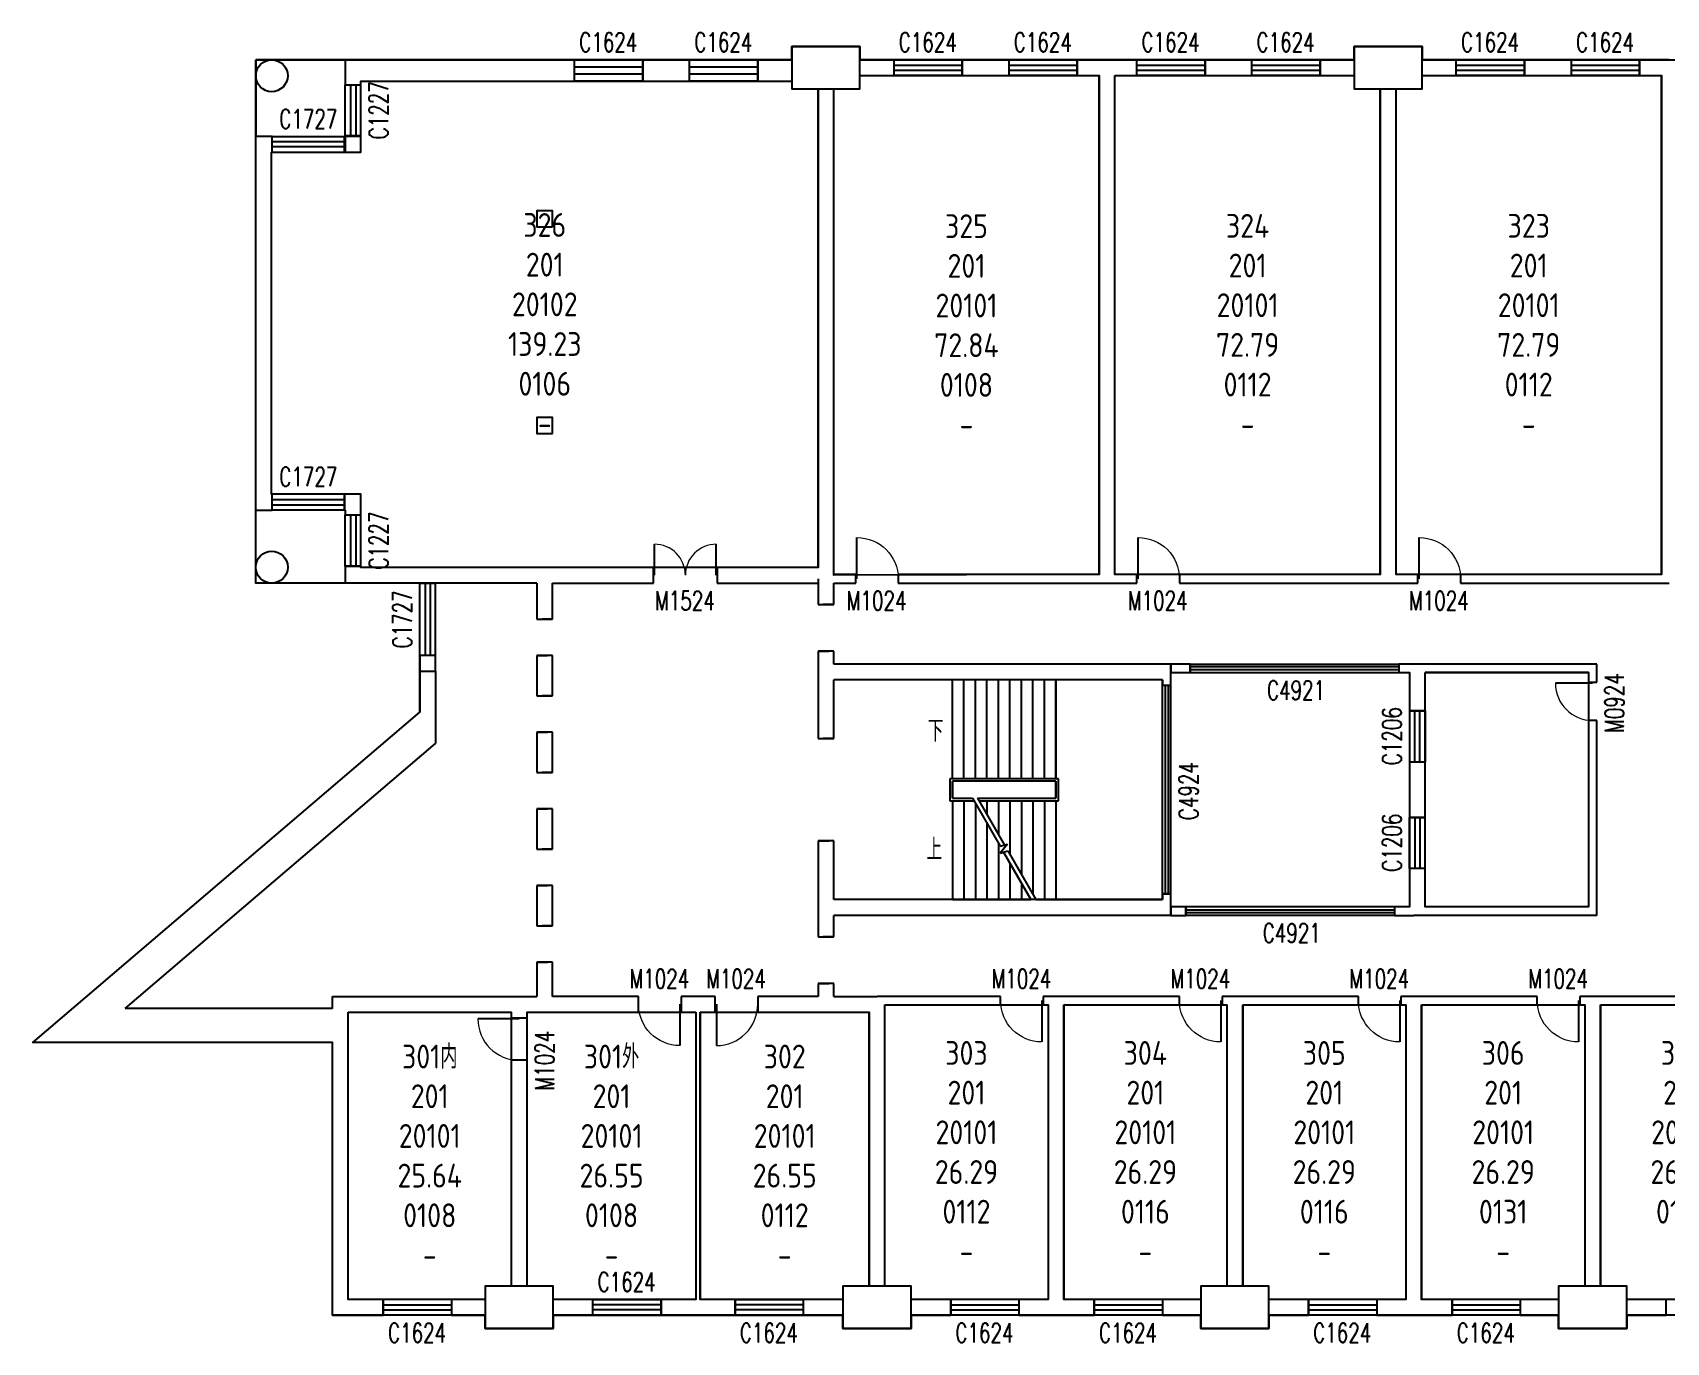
# Model space of a CAD drawing. Extents: x 1178 to 77285, y -121696 to -90954.
# Drawn here: x 1178 to 39530, y -121696 to -90954 of the extents above; entities that cross this region are included whole.
import ezdxf

# ---------------------------------------------------------------- set-up
doc = ezdxf.new("R2010")
doc.units = 0
doc.header["$LTSCALE"] = 1000
doc.header["$MEASUREMENT"] = 0
doc.linetypes.add('DASH', pattern=[0.35, 0.25, -0.1])
for name, color, linetype in [('body', 30, 'Continuous'), ('GROS', 6, 'Continuous'), ('RM', 4, 'Continuous'), ('RM$', 5, 'Continuous'), ('RM$TXT', 5, 'Continuous')]:
    doc.layers.add(name, color=color, linetype=linetype)
doc.styles.add('_TCH_DIM', font='SIMPLEX', dxfattribs={"bigfont": 'GBCBIG'})
doc.styles.add('_TCH_WINDOW', font='SIMPLEX', dxfattribs={"bigfont": 'GBCBIG'})
doc.styles.get("Standard").update_dxf_attribs({"font": 'gbenor.shx', "bigfont": 'gbcbig.shx'})

# ---------------------------------------------------------------- blocks, each defined once
blk = doc.blocks.new('$TCHSYS$WIN2D')
for p, q in [((-0.5, 0.5), (0.5, 0.5)), ((-0.5, 0.5), (-0.5, -0.5)), ((0.5, 0.5), (0.5, -0.5)), ((0.5, 0.1667), (-0.5, 0.1667)), ((0.5, -0.1667), (-0.5, -0.1667)), ((-0.5, -0.5), (0.5, -0.5))]:
    blk.add_line(p, q)
blk = doc.blocks.new('$DorLib2D$00000004')
for p, q in [((-0.485, 0), (-0.485, 0.485)), ((0.485, 0), (0.485, 0.485))]:
    blk.add_line(p, q)
at = {"lineweight": 13}
for centre, start, end in [((-0.485, 0), 0, 90), ((0.485, 0), 90, 180)]:
    blk.add_arc(centre, 0.485, start, end, dxfattribs=at)
blk = doc.blocks.new('$DorLib2D$00000003')
blk.add_line((0.47, 0), (0.47, 0.97))
at = {"lineweight": 13}
blk.add_arc((0.47, 0), 0.97, 90, 180, dxfattribs=at)
blk = doc.blocks.new('_FZHK')
blk.add_lwpolyline([(-0.5, -0.5), (0.5, -0.5), (0.5, 0.5), (-0.5, 0.5)], close=True)

msp = doc.modelspace()

# ---------------------------------------------------------------- linework, layer by layer
at = {"layer": 'body', "color": 30}
for p, q in [((20600, -91275), (19000, -91275)), ((19000, -91275), (19000, -92275)), ((20600, -92275), (20600, -91275)), ((33800, -91275), (32200, -91275)), ((32200, -91275), (32200, -92275)), ((33800, -92275), (33800, -91275)), ((8515, -91590), (8515, -92175)), ((13900, -91590), (8515, -91590)), ((13900, -92090), (13900, -91590)), ((16600, -91590), (15500, -91590)), ((15500, -91590), (15500, -92090)), ((16600, -92090), (16600, -91590)), ((19000, -91590), (18200, -91590)), ((18200, -91590), (18200, -92090)), ((21400, -91590), (20600, -91590)), ((21400, -91960), (21400, -91590)), ((24100, -91590), (23000, -91590)), ((23000, -91590), (23000, -91960)), ((24100, -91960), (24100, -91590)), ((26400, -91590), (25700, -91590)), ((25700, -91590), (25700, -91960)), ((27100, -91590), (26400, -91590)), ((27100, -91960), (27100, -91590)), ((29800, -91590), (28700, -91590)), ((28700, -91590), (28700, -91960)), ((29800, -91960), (29800, -91590)), ((32200, -91590), (31400, -91590)), ((31400, -91590), (31400, -91960)), ((34600, -91590), (33800, -91590)), ((34600, -91960), (34600, -91590)), ((37300, -91590), (36200, -91590)), ((36200, -91590), (36200, -91960)), ((37300, -91960), (37300, -91590)), ((39600, -91590), (38900, -91590)), ((38900, -91590), (38900, -91960)), ((20600, -91960), (21400, -91960)), ((23000, -91960), (24100, -91960)), ((25700, -91960), (26215, -91960)), ((26215, -103675), (26215, -91960)), ((26585, -91960), (27100, -91960)), ((26585, -103675), (26585, -91960)), ((28700, -91960), (29800, -91960)), ((31400, -91960), (32200, -91960)), ((33800, -91960), (34600, -91960)), ((36200, -91960), (37300, -91960)), ((38900, -91960), (39415, -91960)), ((39415, -103675), (39415, -91960)), ((8515, -92175), (8885, -92175)), ((8885, -92175), (8885, -92090)), ((8885, -92090), (13900, -92090)), ((15500, -92090), (16600, -92090)), ((18200, -92090), (19000, -92090)), ((19000, -92275), (20600, -92275)), ((19615, -103505), (19615, -92275)), ((19985, -103690), (19985, -92275)), ((32200, -92275), (33800, -92275)), ((32815, -103675), (32815, -92275)), ((33185, -103675), (33185, -92275)), ((6800, -93390), (6415, -93390)), ((6415, -102160), (6415, -93390)), ((6800, -93760), (6800, -93390)), ((8515, -93390), (8501, -93390)), ((8501, -93390), (8501, -93760)), ((8885, -93375), (8515, -93375)), ((8515, -93375), (8515, -93390)), ((8885, -93390), (8515, -93390)), ((8515, -93390), (8515, -93760)), ((8885, -93390), (8885, -93375)), ((8885, -93760), (8885, -93390)), ((6785, -93760), (6800, -93760)), ((6785, -101790), (6785, -93760)), ((8501, -93760), (8515, -93760)), ((8515, -93760), (8885, -93760)), ((6800, -101790), (6785, -101790)), ((6800, -102160), (6800, -101790)), ((8885, -101790), (8500, -101790)), ((8500, -101790), (8500, -102160)), ((8885, -102275), (8885, -101790)), ((6415, -102160), (6800, -102160)), ((8500, -102160), (8515, -102160)), ((8515, -102160), (8515, -102275)), ((8515, -102275), (8885, -102275)), ((8885, -103475), (8515, -103475)), ((8515, -103475), (8515, -103875)), ((8885, -103505), (8885, -103475)), ((10450, -103505), (8885, -103505)), ((13200, -103505), (10450, -103505)), ((15750, -103505), (13200, -103505)), ((15750, -103875), (15750, -103505)), ((19615, -103505), (17250, -103505)), ((17250, -103505), (17250, -103875)), ((10265, -103875), (8515, -103875)), ((10265, -103875), (10635, -103875)), ((13015, -103875), (10635, -103875)), ((13015, -103875), (13015, -104720)), ((13385, -103875), (15750, -103875)), ((13385, -104720), (13385, -103875)), ((17250, -103875), (19615, -103875)), ((19615, -103775), (19615, -103875)), ((19615, -103775), (19615, -104375)), ((19985, -103675), (19985, -103690)), ((20500, -103675), (19985, -103675)), ((19985, -103875), (20500, -103875)), ((19985, -104375), (19985, -103875)), ((20500, -103875), (20500, -103675)), ((26215, -103675), (21500, -103675)), ((21500, -103675), (21500, -103875)), ((21500, -103875), (26400, -103875)), ((26400, -103875), (27100, -103875)), ((27100, -103675), (26585, -103675)), ((27100, -103875), (27100, -103675)), ((32815, -103675), (28100, -103675)), ((28100, -103675), (28100, -103875)), ((28100, -103875), (33000, -103875)), ((33000, -103875), (33700, -103875)), ((33700, -103675), (33185, -103675)), ((33700, -103875), (33700, -103675)), ((39415, -103675), (34700, -103675)), ((34700, -103675), (34700, -103875)), ((34700, -103875), (39600, -103875)), ((19615, -104375), (19985, -104375)), ((13015, -104720), (13385, -104720)), ((13015, -105570), (13015, -106520)), ((13385, -105570), (13015, -105570)), ((13385, -106520), (13385, -105570)), ((19985, -105475), (19615, -105475)), ((19615, -105475), (19615, -105960)), ((19985, -105775), (19985, -105475)), ((27900, -105775), (19985, -105775)), ((27900, -106268), (27900, -105775)), ((28350, -105775), (27900, -105775)), ((27900, -105775), (27900, -105975)), ((28350, -105975), (28350, -105775)), ((33600, -105775), (33250, -105775)), ((33250, -105775), (33250, -105975)), ((37900, -105775), (33600, -105775)), ((37900, -106199), (37900, -105775)), ((10265, -105945), (10265, -106903)), ((10635, -105945), (10635, -107639)), ((19615, -105960), (19615, -107525)), ((19985, -107525), (19985, -106145)), ((27700, -106145), (19985, -106145)), ((25200, -106145), (22770, -106145)), ((22770, -108465), (22770, -106145)), ((23040, -108465), (23040, -106145)), ((23310, -108465), (23310, -106145)), ((23580, -108465), (23580, -106145)), ((23850, -108465), (23850, -106145)), ((24120, -108465), (24120, -106145)), ((24390, -108465), (24390, -106145)), ((24660, -108465), (24660, -106145)), ((24930, -108465), (24930, -106145)), ((25200, -108465), (25200, -106145)), ((27700, -106145), (25200, -106145)), ((25200, -106145), (25200, -108465)), ((27700, -106145), (27700, -106268)), ((27700, -111305), (27700, -106145)), ((27900, -105975), (28350, -105975)), ((33250, -105975), (33500, -105975)), ((33500, -105975), (33500, -106875)), ((33870, -106875), (33870, -105975)), ((37700, -105975), (33870, -105975)), ((37700, -105975), (37700, -106199)), ((37700, -106199), (37900, -106199)), ((13015, -106520), (13385, -106520)), ((27700, -106268), (27900, -106268)), ((1178, -114660), (10265, -106903)), ((33500, -106875), (33870, -106875)), ((13015, -107370), (13015, -108320)), ((13385, -107370), (13015, -107370)), ((13385, -108320), (13385, -107370)), ((37900, -107099), (37700, -107099)), ((37700, -107099), (37700, -111475)), ((37900, -111675), (37900, -107099)), ((3347, -113860), (10635, -107639)), ((19615, -107525), (19985, -107525)), ((33870, -108075), (33500, -108075)), ((33500, -108075), (33500, -109375)), ((33870, -109375), (33870, -108075)), ((13015, -108320), (13385, -108320)), ((22710, -108465), (22710, -108985)), ((25260, -108465), (22710, -108465)), ((25200, -108525), (22770, -108525)), ((22770, -108525), (22770, -108925)), ((25200, -108525), (22770, -108525)), ((22770, -108925), (22770, -108525)), ((25200, -108925), (25200, -108525)), ((25200, -108525), (25200, -108925)), ((25260, -108985), (25260, -108465)), ((13015, -109170), (13015, -110120)), ((13385, -109170), (13015, -109170)), ((13385, -110120), (13385, -109170)), ((22710, -108985), (23275, -108985)), ((22770, -108925), (23240, -108925)), ((22770, -108925), (23240, -108925)), ((22770, -108985), (22770, -111305)), ((23040, -108985), (23040, -111305)), ((23240, -108925), (23890, -110051)), ((23310, -109046), (23310, -111305)), ((23356, -108925), (25200, -108925)), ((23356, -108925), (23990, -110024)), ((23356, -108925), (25200, -108925)), ((23390, -108985), (25260, -108985)), ((23580, -108985), (23580, -109314)), ((23850, -108985), (23850, -109781)), ((24120, -108985), (24120, -110249)), ((24390, -108985), (24390, -110716)), ((24660, -108985), (24660, -111184)), ((24930, -108985), (24930, -111305)), ((25200, -108985), (25200, -111305)), ((25200, -108985), (25200, -111305)), ((23580, -109514), (23580, -111305)), ((33500, -109375), (33870, -109375)), ((19985, -109925), (19615, -109925)), ((19615, -109925), (19615, -111475)), ((19985, -111305), (19985, -109925)), ((23850, -109981), (23850, -111305)), ((23890, -110051), (24062, -110004)), ((24062, -110004), (23890, -110210)), ((13015, -110120), (13385, -110120)), ((23890, -110210), (24070, -110162)), ((23970, -110189), (24614, -111305)), ((24070, -110162), (24730, -111305)), ((24120, -110449), (24120, -111305)), ((33870, -110575), (33500, -110575)), ((33500, -110575), (33500, -111475)), ((33870, -111475), (33870, -110575)), ((13015, -110970), (13015, -111920)), ((13385, -110970), (13015, -110970)), ((13385, -111920), (13385, -110970)), ((24390, -110916), (24390, -111305)), ((27900, -111168), (27700, -111168)), ((27700, -111168), (27700, -111305)), ((27900, -111675), (27900, -111168)), ((19615, -111475), (19615, -112176)), ((27700, -111305), (19985, -111305)), ((22770, -111305), (24614, -111305)), ((24730, -111305), (25200, -111305)), ((25200, -111305), (27700, -111305)), ((28250, -111475), (27900, -111475)), ((27900, -111475), (27900, -111675)), ((28250, -111675), (28250, -111475)), ((33500, -111475), (33150, -111475)), ((33150, -111475), (33150, -111675)), ((37700, -111475), (33870, -111475)), ((13015, -111920), (13385, -111920)), ((19985, -112176), (19985, -111675)), ((27900, -111675), (19985, -111675)), ((27900, -111675), (28250, -111675)), ((33150, -111675), (33600, -111675)), ((37900, -111675), (33600, -111675)), ((19615, -112176), (19985, -112176)), ((13385, -112770), (13015, -112770)), ((13015, -112770), (13015, -113575)), ((13385, -113575), (13385, -112770)), ((19985, -113275), (19615, -113275)), ((19615, -113275), (19615, -113575)), ((19985, -113575), (19985, -113275)), ((8215, -113860), (3347, -113860)), ((8215, -113575), (12600, -113575)), ((8215, -113860), (8215, -113575)), ((12600, -113575), (13015, -113575)), ((15400, -113575), (13385, -113575)), ((15400, -113945), (15400, -113575)), ((16800, -113575), (16400, -113575)), ((16400, -113575), (16400, -113945)), ((17200, -113575), (16800, -113575)), ((17200, -113945), (17200, -113575)), ((19615, -113575), (18200, -113575)), ((18200, -113575), (18200, -113945)), ((19985, -113575), (21000, -113575)), ((23900, -113575), (21000, -113575)), ((21185, -113775), (23900, -113775)), ((21185, -120375), (21185, -113775)), ((23900, -113775), (23900, -113575)), ((25200, -113575), (24900, -113575)), ((24900, -113575), (24900, -113775)), ((24900, -113775), (25015, -113775)), ((25015, -113775), (25015, -120690)), ((28100, -113575), (25200, -113575)), ((25385, -113775), (28100, -113775)), ((25385, -113775), (25385, -120690)), ((28100, -113775), (28100, -113575)), ((29400, -113575), (29100, -113575)), ((29100, -113575), (29100, -113775)), ((29100, -113775), (29215, -113775)), ((29215, -113775), (29215, -120375)), ((32300, -113575), (29400, -113575)), ((29585, -113775), (32300, -113775)), ((29585, -113775), (29585, -120375)), ((32300, -113775), (32300, -113575)), ((33600, -113575), (33300, -113575)), ((33300, -113575), (33300, -113775)), ((33300, -113775), (33415, -113775)), ((33415, -113775), (33415, -120690)), ((36500, -113575), (33600, -113575)), ((33785, -113775), (36500, -113775)), ((33785, -113775), (33785, -120690)), ((36500, -113775), (36500, -113575)), ((37800, -113575), (37500, -113575)), ((37500, -113575), (37500, -113775)), ((37500, -113775), (37615, -113775)), ((37615, -113775), (37615, -120375)), ((40700, -113575), (37800, -113575)), ((37985, -113775), (40700, -113775)), ((37985, -113775), (37985, -120375)), ((8585, -113945), (12415, -113945)), ((8585, -113966), (8585, -113945)), ((8585, -120690), (8585, -113966)), ((12415, -113945), (12415, -114075)), ((12415, -114075), (12785, -114075)), ((12785, -114075), (12785, -113945)), ((12785, -113945), (13200, -113945)), ((13200, -113945), (15400, -113945)), ((16400, -113945), (16750, -113945)), ((16750, -113945), (16750, -120690)), ((16850, -113945), (17200, -113945)), ((16850, -113945), (16850, -120690)), ((18200, -113945), (19800, -113945)), ((19800, -113945), (20815, -113945)), ((20815, -120375), (20815, -113945)), ((8215, -114660), (1178, -114660)), ((8215, -121060), (8215, -114660)), ((12785, -115075), (12415, -115075)), ((12415, -115075), (12415, -120375)), ((12785, -120375), (12785, -115075)), ((13400, -120375), (11800, -120375)), ((11800, -120375), (11800, -121375)), ((13400, -121375), (13400, -120375)), ((21800, -120375), (20200, -120375)), ((20200, -120375), (20200, -121375)), ((21800, -121375), (21800, -120375)), ((30200, -120375), (28600, -120375)), ((28600, -120375), (28600, -121375)), ((30200, -121375), (30200, -120375)), ((38600, -120375), (37000, -120375)), ((37000, -120375), (37000, -121375)), ((38600, -121375), (38600, -120375)), ((9410, -120690), (8585, -120690)), ((9410, -121060), (9410, -120690)), ((11800, -120690), (11010, -120690)), ((11010, -120690), (11010, -121060)), ((14330, -120690), (13400, -120690)), ((14330, -121060), (14330, -120690)), ((16750, -120690), (15930, -120690)), ((15930, -120690), (15930, -121060)), ((17670, -120690), (16850, -120690)), ((17670, -121060), (17670, -120690)), ((20200, -120690), (19270, -120690)), ((19270, -120690), (19270, -121060)), ((22730, -120690), (21800, -120690)), ((22730, -121060), (22730, -120690)), ((25015, -120690), (24330, -120690)), ((24330, -120690), (24330, -121060)), ((26100, -120690), (25385, -120690)), ((26100, -121060), (26100, -120690)), ((28600, -120690), (27700, -120690)), ((27700, -120690), (27700, -121060)), ((31130, -120690), (30200, -120690)), ((31130, -121060), (31130, -120690)), ((33415, -120690), (32730, -120690)), ((32730, -120690), (32730, -121060)), ((34500, -120690), (33785, -120690)), ((34500, -121060), (34500, -120690)), ((37000, -120690), (36100, -120690)), ((36100, -120690), (36100, -121060)), ((39530, -120690), (38600, -120690)), ((39530, -121060), (39530, -120690)), ((8215, -121060), (9410, -121060)), ((11010, -121060), (11800, -121060)), ((13400, -121060), (14330, -121060)), ((15930, -121060), (16800, -121060)), ((16800, -121060), (17670, -121060)), ((19270, -121060), (20200, -121060)), ((21800, -121060), (22730, -121060)), ((24330, -121060), (25200, -121060)), ((25200, -121060), (26100, -121060)), ((27700, -121060), (28600, -121060)), ((30200, -121060), (31130, -121060)), ((32730, -121060), (33600, -121060)), ((33600, -121060), (34500, -121060)), ((36100, -121060), (37000, -121060)), ((38600, -121060), (39530, -121060)), ((11800, -121375), (13400, -121375)), ((20200, -121375), (21800, -121375)), ((28600, -121375), (30200, -121375)), ((37000, -121375), (38600, -121375))]:
    msp.add_line(p, q, dxfattribs=at)
at = {"layer": 'body'}
for p, q in [((8515, -91590), (6415, -91590)), ((6415, -91590), (6415, -93390)), ((6415, -103875), (6415, -102160)), ((8515, -103875), (6415, -103875))]:
    msp.add_line(p, q, dxfattribs=at)
at = {"layer": 'body', "color": 30, "linetype": 'DASH'}
for p, q in [((19985, -104375), (19615, -104375)), ((13385, -104720), (13015, -104720)), ((13015, -105570), (13385, -105570)), ((19615, -105475), (19985, -105475)), ((13385, -106520), (13015, -106520)), ((13015, -107370), (13385, -107370)), ((19985, -107525), (19615, -107525)), ((13385, -108320), (13015, -108320)), ((13015, -109170), (13385, -109170)), ((19615, -109925), (19985, -109925)), ((13385, -110120), (13015, -110120)), ((13015, -110970), (13385, -110970)), ((13385, -111920), (13015, -111920)), ((19985, -112176), (19615, -112176)), ((13015, -112770), (13385, -112770)), ((19615, -113275), (19985, -113275))]:
    msp.add_line(p, q, dxfattribs=at)
at = {"layer": 'body', "color": 30}
for points in [[(22635, -107335, 0, 0, 0), (26450, -107335, 0, 0, 0), (26450, -110115, 0, 0, 0), (24570, -110115, 120, 0, 0), (24120, -110115, 0, 0, 0)], [(22635, -110115, 0, 0, 0), (23400, -110115, 120, 0, 0), (23850, -110115, 0, 0, 0)]]:
    msp.add_lwpolyline(points, format="xyseb", dxfattribs=at)
at = {"layer": 'body'}
for centre in [(6790, -91965), (6790, -103500)]:
    msp.add_circle(centre, 375, dxfattribs=at)
at = {"layer": 'GROS'}
for points in [[(6415, -91590), (19000, -91590), (19000, -91275), (20600, -91275), (20600, -91590), (32200, -91590), (32200, -91275), (33800, -91275), (33800, -91590), (45700, -91590)], [(45400, -121060), (38600, -121060), (38600, -121375), (37000, -121375), (37000, -121060), (30200, -121060), (30200, -121375), (28600, -121375), (28600, -121060), (21800, -121060), (21800, -121375), (20200, -121375), (20200, -121060), (13400, -121060), (13400, -121375), (11800, -121375), (11800, -121060), (8215, -121060), (8215, -114660), (1178, -114660), (10265, -106903), (10265, -103875), (6415, -103875), (6415, -91590)]]:
    msp.add_lwpolyline(points, dxfattribs=at)
at = {"layer": 'RM'}
for points in [[(27900, -105975), (33500, -105975), (33500, -111475), (27900, -111475)], [(33870, -105975), (37700, -105975), (37700, -111475), (33870, -111475)]]:
    msp.add_lwpolyline(points, close=True, dxfattribs=at)
at = {"layer": 'RM$'}
for points in [[(19985, -92275), (20600, -92275), (20600, -91960), (26215, -91960), (26215, -103675), (19985, -103690)], [(6787, -93760), (8885, -93760), (8885, -92090), (19000, -92090), (19000, -92275), (19615, -92275), (19615, -103505), (8885, -103505), (8885, -101790), (6785, -101790)], [(33785, -113775), (37615, -113775), (37615, -120375), (37000, -120375), (37000, -120690), (33785, -120690)], [(37985, -113775), (41815, -113775), (41815, -120690), (38600, -120690), (38600, -120375), (37985, -120375)], [(16750, -113945), (16750, -120690), (13400, -120690), (13400, -120375), (12785, -120375), (12785, -113945), (16750, -113945)]]:
    msp.add_lwpolyline(points, close=True, dxfattribs=at)
for points in [[(26585, -91960), (32200, -91960), (32200, -92275), (32815, -92275), (32815, -103675), (26585, -103675), (26585, -91960)], [(33185, -92275), (33800, -92275), (33800, -91960), (39415, -91960), (39415, -103675), (33185, -103675), (33185, -92275)], [(21185, -113775), (25015, -113775), (25015, -120690), (21800, -120690), (21800, -120375), (21185, -120375), (21185, -113775)], [(25385, -113775), (29215, -113775), (29215, -120375), (28600, -120375), (28600, -120690), (25385, -120690), (25385, -113775)], [(29585, -113775), (33415, -113775), (33415, -120690), (30200, -120690), (30200, -120375), (29585, -120375), (29585, -113775)], [(8585, -113945), (12415, -113945), (12415, -120375), (11800, -120375), (11800, -120690), (8585, -120690), (8585, -113966)], [(16850, -113945), (20815, -113945), (20815, -120375), (20200, -120375), (20200, -120690), (16850, -120690), (16850, -113945)]]:
    msp.add_lwpolyline(points, dxfattribs=at)

# ---------------------------------------------------------------- block references
at = {"layer": 'body', "color": 30}
ref = msp.add_blockref('$TCHSYS$WIN2D', (14700, -91840), dxfattribs=dict(at, xscale=-1600, yscale=-500, zscale=500))
ref.add_attrib('A', 'C1624', (14010, -91401), dxfattribs={"color": 30, "height": 446.2, "style": '_TCH_WINDOW', "width": 0.705882})
ref = msp.add_blockref('$TCHSYS$WIN2D', (17400, -91840), dxfattribs=dict(at, xscale=-1600, yscale=-500, zscale=500))
ref.add_attrib('A', 'C1624', (16710, -91401), dxfattribs={"color": 30, "height": 446.2, "style": '_TCH_WINDOW', "width": 0.705882})
ref = msp.add_blockref('$TCHSYS$WIN2D', (22200, -91775), dxfattribs=dict(at, xscale=-1600, yscale=-370, zscale=370))
ref.add_attrib('A', 'C1624', (21510, -91401), dxfattribs={"color": 30, "height": 446.2, "style": '_TCH_WINDOW', "width": 0.705882})
ref = msp.add_blockref('$TCHSYS$WIN2D', (24900, -91775), dxfattribs=dict(at, xscale=-1600, yscale=-370, zscale=370))
ref.add_attrib('A', 'C1624', (24210, -91401), dxfattribs={"color": 30, "height": 446.2, "style": '_TCH_WINDOW', "width": 0.705882})
ref = msp.add_blockref('$TCHSYS$WIN2D', (27900, -91775), dxfattribs=dict(at, xscale=-1600, yscale=-370, zscale=370, rotation=359.9999999999999))
ref.add_attrib('A', 'C1624', (27210, -91401), dxfattribs={"color": 30, "height": 446.2, "style": '_TCH_WINDOW', "width": 0.705882})
ref = msp.add_blockref('$TCHSYS$WIN2D', (30600, -91775), dxfattribs=dict(at, xscale=-1600, yscale=-370, zscale=370, rotation=359.9999999999999))
ref.add_attrib('A', 'C1624', (29910, -91401), dxfattribs={"color": 30, "height": 446.2, "style": '_TCH_WINDOW', "width": 0.705882})
ref = msp.add_blockref('$TCHSYS$WIN2D', (35400, -91775), dxfattribs=dict(at, xscale=-1600, yscale=-370, zscale=370))
ref.add_attrib('A', 'C1624', (34710, -91401), dxfattribs={"color": 30, "height": 446.2, "style": '_TCH_WINDOW', "width": 0.705882})
ref = msp.add_blockref('$TCHSYS$WIN2D', (38100, -91775), dxfattribs=dict(at, xscale=-1600, yscale=-370, zscale=370))
ref.add_attrib('A', 'C1624', (37410, -91401), dxfattribs={"color": 30, "height": 446.2, "style": '_TCH_WINDOW', "width": 0.705882})
ref = msp.add_blockref('$TCHSYS$WIN2D', (8700, -92775), dxfattribs=dict(at, xscale=1200, yscale=370, zscale=370, rotation=90.00000000000041))
ref.add_attrib('A', 'C1227', (9521, -93458), dxfattribs={"color": 30, "height": 446.2, "rotation": 90, "style": '_TCH_WINDOW', "width": 0.705882})
ref = msp.add_blockref('$TCHSYS$WIN2D', (7651, -93575), dxfattribs=dict(at, xscale=1700, yscale=-370, zscale=370, rotation=359.9999999999996))
ref.add_attrib('A', 'C1727', (6968, -93201), dxfattribs={"color": 30, "height": 446.2, "style": '_TCH_WINDOW', "width": 0.705882})
at = {"layer": 'body', "color": 30, "xscale": 370, "yscale": 370, "zscale": 370, "rotation": 90}
for p in [(13200, -95325), (13200, -100175)]:
    msp.add_blockref('_FZHK', p, dxfattribs=at)
at = {"layer": 'body', "color": 30}
ref = msp.add_blockref('$TCHSYS$WIN2D', (7650, -101975), dxfattribs=dict(at, xscale=1700, yscale=370, zscale=370, rotation=180))
ref.add_attrib('A', 'C1727', (6968, -101601), dxfattribs={"color": 30, "height": 446.2, "style": '_TCH_WINDOW', "width": 0.705882})
ref = msp.add_blockref('$TCHSYS$WIN2D', (8700, -102875), dxfattribs=dict(at, xscale=1200, yscale=370, zscale=370, rotation=90))
ref.add_attrib('A', 'C1227', (9521, -103558), dxfattribs={"color": 30, "height": 446.2, "rotation": 90, "style": '_TCH_WINDOW', "width": 0.705882})
ref = msp.add_blockref('$DorLib2D$00000004', (16500, -103690), dxfattribs=dict(at, xscale=-1500, yscale=-1500, zscale=370, rotation=180))
ref.add_attrib('A', 'M1524', (15788, -104511), dxfattribs={"color": 30, "height": 446.2, "style": '_TCH_WINDOW', "width": 0.705882})
ref = msp.add_blockref('$DorLib2D$00000003', (21000, -103775), dxfattribs=dict(at, xscale=1000, yscale=-1000, zscale=200, rotation=180))
ref.add_attrib('A', 'M1024', (20288, -104511), dxfattribs={"color": 30, "height": 446.2, "style": '_TCH_WINDOW', "width": 0.705882})
ref = msp.add_blockref('$DorLib2D$00000003', (27600, -103775), dxfattribs=dict(at, xscale=1000, yscale=-1000, zscale=200, rotation=180.0000000000001))
ref.add_attrib('A', 'M1024', (26888, -104511), dxfattribs={"color": 30, "height": 446.2, "style": '_TCH_WINDOW', "width": 0.705882})
ref = msp.add_blockref('$DorLib2D$00000003', (34200, -103775), dxfattribs=dict(at, xscale=1000, yscale=-1000, zscale=200, rotation=180))
ref.add_attrib('A', 'M1024', (33488, -104511), dxfattribs={"color": 30, "height": 446.2, "style": '_TCH_WINDOW', "width": 0.705882})
ref = msp.add_blockref('$TCHSYS$WIN2D', (10450, -104725), dxfattribs=dict(at, xscale=-1700, yscale=370, zscale=370, rotation=269.9999999999999))
ref.add_attrib('A', 'C1727', (10076, -105407), dxfattribs={"color": 30, "height": 446.2, "rotation": 90, "style": '_TCH_WINDOW', "width": 0.705882})
at = {"layer": 'body', "color": 30, "xscale": 370, "yscale": 370, "zscale": 370}
msp.add_blockref('_FZHK', (10450, -105760), dxfattribs=at)
at = {"layer": 'body', "color": 30}
ref = msp.add_blockref('$TCHSYS$WIN2D', (30800, -105875), dxfattribs=dict(at, xscale=-4900, yscale=-200, zscale=200, rotation=180))
ref.add_attrib('A', 'C4921', (30155, -106611), dxfattribs={"color": 30, "height": 446.2, "style": '_TCH_WINDOW', "width": 0.705882})
ref = msp.add_blockref('$DorLib2D$00000003', (37800, -106649), dxfattribs=dict(at, xscale=900, yscale=900, zscale=200, rotation=90))
ref.add_attrib('A', 'M0924', (38536, -107392), dxfattribs={"color": 30, "height": 446.2, "rotation": 90, "style": '_TCH_WINDOW', "width": 0.705882})
ref = msp.add_blockref('$TCHSYS$WIN2D', (27800, -108718), dxfattribs=dict(at, xscale=4900, yscale=200, zscale=200, rotation=90.00000000000007))
ref.add_attrib('A', 'C4924', (28536, -109438), dxfattribs={"color": 30, "height": 446.2, "rotation": 90, "style": '_TCH_WINDOW', "width": 0.705882})
ref = msp.add_blockref('$TCHSYS$WIN2D', (33685, -107475), dxfattribs=dict(at, xscale=-1200, yscale=-370, zscale=370, rotation=90))
ref.add_attrib('A', 'C1206', (33311, -108150), dxfattribs={"color": 30, "height": 446.2, "rotation": 90, "style": '_TCH_WINDOW', "width": 0.705882})
ref = msp.add_blockref('$TCHSYS$WIN2D', (33685, -109975), dxfattribs=dict(at, xscale=1200, yscale=-370, zscale=370, rotation=90))
ref.add_attrib('A', 'C1206', (33311, -110650), dxfattribs={"color": 30, "height": 446.2, "rotation": 90, "style": '_TCH_WINDOW', "width": 0.705882})
ref = msp.add_blockref('$TCHSYS$WIN2D', (30700, -111575), dxfattribs=dict(at, xscale=4900, yscale=-200, zscale=200, rotation=180))
ref.add_attrib('A', 'C4921', (30055, -112311), dxfattribs={"color": 30, "height": 446.2, "style": '_TCH_WINDOW', "width": 0.705882})
ref = msp.add_blockref('$DorLib2D$00000003', (15900, -113760), dxfattribs=dict(at, xscale=1000, yscale=-1000, zscale=370))
ref.add_attrib('A', 'M1024', (15188, -113386), dxfattribs={"color": 30, "height": 446.2, "style": '_TCH_WINDOW', "width": 0.705882})
ref = msp.add_blockref('$DorLib2D$00000003', (17700, -113760), dxfattribs=dict(at, xscale=-1000, yscale=-1000, zscale=370, rotation=359.9999999999997))
ref.add_attrib('A', 'M1024', (16988, -113386), dxfattribs={"color": 30, "height": 446.2, "style": '_TCH_WINDOW', "width": 0.705882})
ref = msp.add_blockref('$DorLib2D$00000003', (24400, -113675), dxfattribs=dict(at, xscale=-1000, yscale=1000, zscale=200, rotation=180))
ref.add_attrib('A', 'M1024', (23688, -113386), dxfattribs={"color": 30, "height": 446.2, "style": '_TCH_WINDOW', "width": 0.705882})
ref = msp.add_blockref('$DorLib2D$00000003', (28600, -113675), dxfattribs=dict(at, xscale=-1000, yscale=1000, zscale=200, rotation=180))
ref.add_attrib('A', 'M1024', (27888, -113386), dxfattribs={"color": 30, "height": 446.2, "style": '_TCH_WINDOW', "width": 0.705882})
ref = msp.add_blockref('$DorLib2D$00000003', (32800, -113675), dxfattribs=dict(at, xscale=-1000, yscale=1000, zscale=200, rotation=180))
ref.add_attrib('A', 'M1024', (32088, -113386), dxfattribs={"color": 30, "height": 446.2, "style": '_TCH_WINDOW', "width": 0.705882})
ref = msp.add_blockref('$DorLib2D$00000003', (37000, -113675), dxfattribs=dict(at, xscale=-1000, yscale=1000, zscale=200, rotation=180))
ref.add_attrib('A', 'M1024', (36288, -113386), dxfattribs={"color": 30, "height": 446.2, "style": '_TCH_WINDOW', "width": 0.705882})
ref = msp.add_blockref('$DorLib2D$00000003', (12600, -114575), dxfattribs=dict(at, xscale=-1000, yscale=-1000, zscale=370, rotation=269.9999999999999))
ref.add_attrib('A', 'M1024', (13418, -115787), dxfattribs={"color": 30, "height": 446.2, "rotation": 90, "style": '_TCH_WINDOW', "width": 0.705882})
ref = msp.add_blockref('$TCHSYS$WIN2D', (15130, -120875), dxfattribs=dict(at, xscale=-1600, yscale=370, zscale=370, rotation=180))
ref.add_attrib('A', 'C1624', (14440, -120501), dxfattribs={"color": 30, "height": 446.2, "style": '_TCH_WINDOW', "width": 0.705882})
ref = msp.add_blockref('$TCHSYS$WIN2D', (10210, -120875), dxfattribs=dict(at, xscale=1600, yscale=-370, zscale=370, rotation=180))
ref.add_attrib('A', 'C1624', (9520, -121696), dxfattribs={"color": 30, "height": 446.2, "style": '_TCH_WINDOW', "width": 0.705882})
ref = msp.add_blockref('$TCHSYS$WIN2D', (18470, -120875), dxfattribs=dict(at, xscale=-1600, yscale=-370, zscale=370, rotation=180))
ref.add_attrib('A', 'C1624', (17780, -121696), dxfattribs={"color": 30, "height": 446.2, "style": '_TCH_WINDOW', "width": 0.705882})
ref = msp.add_blockref('$TCHSYS$WIN2D', (23530, -120875), dxfattribs=dict(at, xscale=1600, yscale=-370, zscale=370, rotation=180.0000000000004))
ref.add_attrib('A', 'C1624', (22840, -121696), dxfattribs={"color": 30, "height": 446.2, "style": '_TCH_WINDOW', "width": 0.705882})
ref = msp.add_blockref('$TCHSYS$WIN2D', (26900, -120875), dxfattribs=dict(at, xscale=1600, yscale=-370, zscale=370, rotation=179.9999999999996))
ref.add_attrib('A', 'C1624', (26210, -121696), dxfattribs={"color": 30, "height": 446.2, "rotation": 360, "style": '_TCH_WINDOW', "width": 0.705882})
ref = msp.add_blockref('$TCHSYS$WIN2D', (31930, -120875), dxfattribs=dict(at, xscale=1600, yscale=-370, zscale=370, rotation=180))
ref.add_attrib('A', 'C1624', (31240, -121696), dxfattribs={"color": 30, "height": 446.2, "style": '_TCH_WINDOW', "width": 0.705882})
ref = msp.add_blockref('$TCHSYS$WIN2D', (35300, -120875), dxfattribs=dict(at, xscale=1600, yscale=-370, zscale=370, rotation=180))
ref.add_attrib('A', 'C1624', (34610, -121696), dxfattribs={"color": 30, "height": 446.2, "style": '_TCH_WINDOW', "width": 0.705882})

# ---------------------------------------------------------------- texts
at = {"layer": 'body', "color": 7, "style": '_TCH_DIM'}
for s, p in [('下', (22193, -107598)), ('上', (22165, -110378))]:
    msp.add_text(s, height=506, dxfattribs=at).set_placement(p)
at = {"layer": 'RM$TXT', "char_height": 558.8, "attachment_point": 8}
for s, insert in [('326^M^J201^M^J20102^M^J139.23^M^J0106^M^J-^M^J', (13200, -100405)), ('325^M^J201^M^J20101^M^J72.84^M^J0108^M^J-^M^J', (23100, -100433)), ('324^M^J201^M^J20101^M^J72.79^M^J0112^M^J-^M^J', (29700, -100425)), ('323^M^J201^M^J20101^M^J72.79^M^J0112^M^J-^M^J', (36300, -100425)), ('301内^M^J201^M^J20101^M^J25.64^M^J0108^M^J-^M^J', (10500, -119925)), ('301外^M^J201^M^J20101^M^J26.55^M^J0108^M^J-^M^J', (14768, -119925)), ('303^M^J201^M^J20101^M^J26.29^M^J0112^M^J-^M^J', (23100, -119840)), ('304^M^J201^M^J20101^M^J26.29^M^J0116^M^J-^M^J', (27300, -119840)), ('305^M^J201^M^J20101^M^J26.29^M^J0116^M^J-^M^J', (31500, -119840)), ('306^M^J201^M^J20101^M^J26.29^M^J0131^M^J-^M^J', (35700, -119840)), ('307^M^J201^M^J20101^M^J26.29^M^J0130^M^J-^M^J', (39900, -119840)), ('302^M^J201^M^J20101^M^J26.55^M^J0112^M^J-^M^J', (18833, -119925))]:
    msp.add_mtext(s, dxfattribs=dict(at, insert=insert))

doc.saveas('drawing.dxf')
